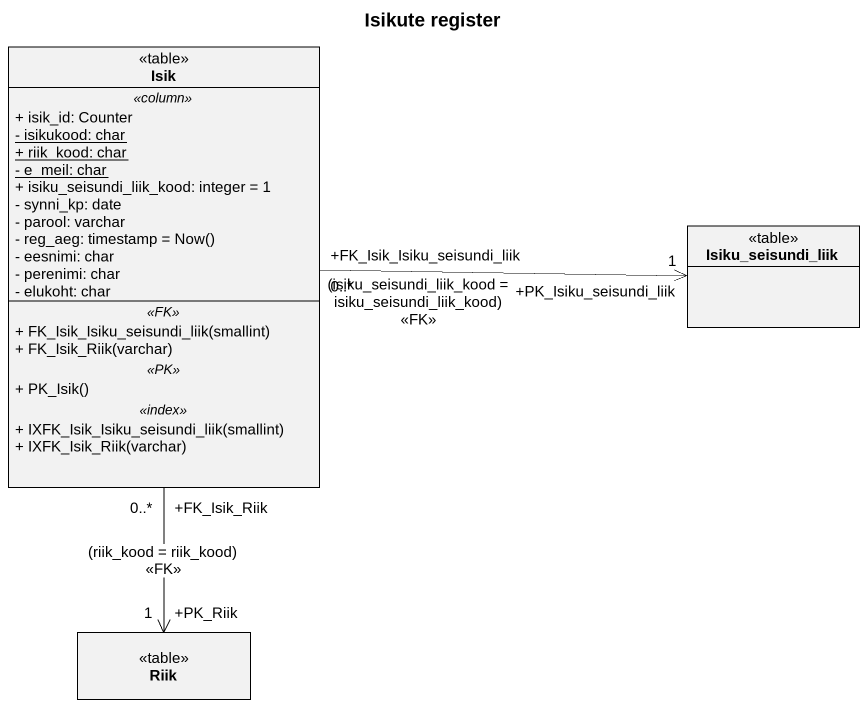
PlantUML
@startuml
title Isikute register
hide circle
hide empty members
skinparam classAttributeIconSize 0
class Isik <<table>> {
  .. <<column>> ..
  + isik_id: Counter
  {static} - isikukood: char
  {static} + riik_kood: char
  {static} - e_meil: char
  + isiku_seisundi_liik_kood: integer = 1
  - synni_kp: date
  - parool: varchar
  {field} - reg_aeg: timestamp = Now()
  - eesnimi: char
  - perenimi: char
  - elukoht: char
  .. <<FK>> ..
  + FK_Isik_Isiku_seisundi_liik(smallint)
  + FK_Isik_Riik(varchar)
  .. <<PK>> ..
  + PK_Isik()
  .. <<index>> ..
  + IXFK_Isik_Isiku_seisundi_liik(smallint)
  + IXFK_Isik_Riik(varchar)
}
class Isiku_seisundi_liik <<table>>
class Riik <<table>>
Isik "+FK_Isik_Isiku_seisundi_liik\n0..*" -right-> "+PK_Isiku_seisundi_liik\n1" Isiku_seisundi_liik : (isiku_seisundi_liik_kood = isiku_seisundi_liik_kood)\n<<FK>>
Isik "+FK_Isik_Riik\n0..*" --> "+PK_Riik\n1" Riik : (riik_kood = riik_kood)\n<<FK>>
@enduml
